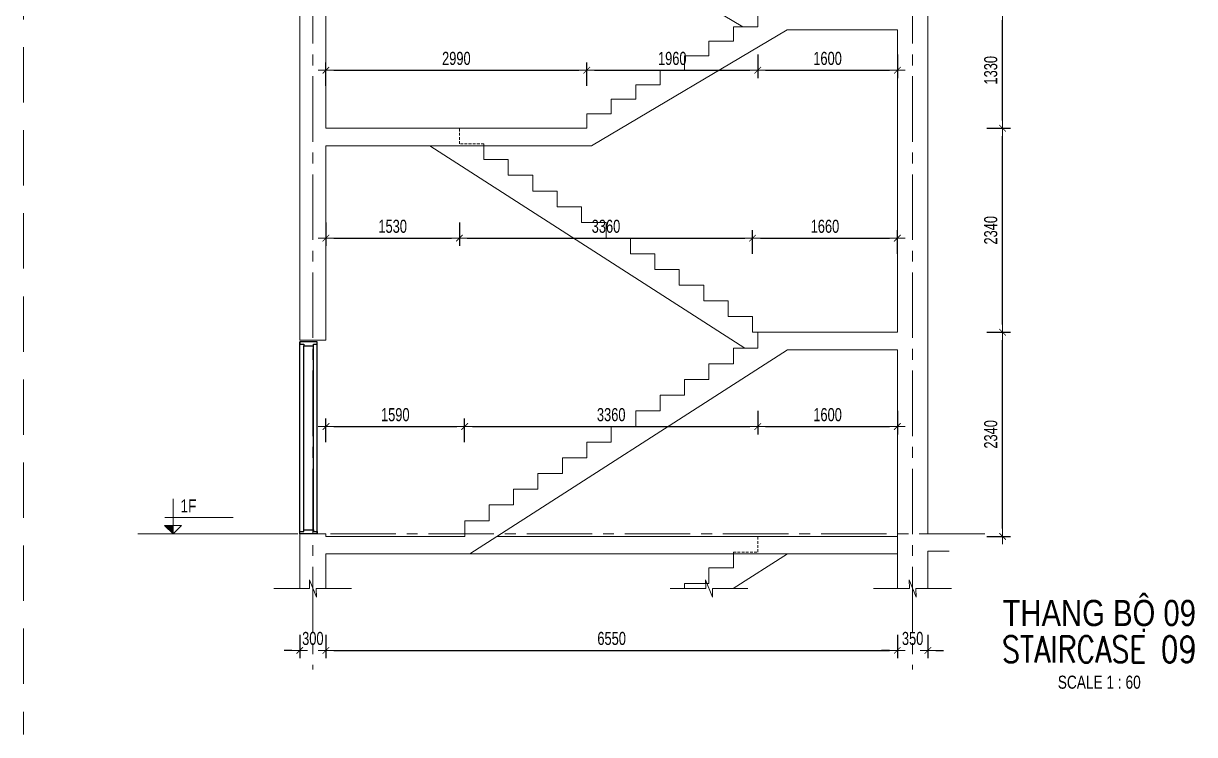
# Model space of a CAD drawing. Header units: millimetres. Extents: x -179076 to 152218, y -28646 to 38481.
# Drawn here: x 126039 to 139464, y -28646 to -20492 of the extents above; entities that cross this region are included whole.
import ezdxf
from ezdxf.enums import TextEntityAlignment as Align

# ---------------------------------------------------------------- set-up
doc = ezdxf.new("R2010")
doc.units = ezdxf.units.MM
doc.linetypes.add('CENTER2', pattern=[1.125, 0.75, -0.125, 0.125, -0.125])
doc.linetypes.add('HIDDEN2', pattern=[4.7625, 3.175, -1.5875])
doc.layers.get('Defpoints').update_dxf_attribs({"color": 151, "lineweight": 9})
doc.layers.add('A-DOOR', color=4, linetype='Continuous')
doc.layers.add('DOOR', color=4, linetype='Continuous')
for name, color, linetype, lineweight in [('NDC_S_ANNO', 7, 'Continuous', 20), ('NDC_S_AXIS', 5, 'CENTER2', 13), ('NDC_S_CONTINUOUS', 3, 'Continuous', 20), ('NDC_S_DIM', 1, 'Continuous', 15), ('NDC_S_ENG TITLE', 3, 'Continuous', 20), ('NDC_S_HIDDEN', 8, 'HIDDEN2', 13), ('NDC_S_SLAB', 2, 'Continuous', 20), ('NDC_S_SYMBOL', 1, 'Continuous', 15), ('NDC_S_TEXT SYMBOL', 7, 'Continuous', 20), ('NDC_S_VN TEXT', 7, 'Continuous', 20), ('NDC_S_VN TITLE', 6, 'Continuous', 35)]:
    doc.layers.add(name, color=color, linetype=linetype, lineweight=lineweight)
doc.styles.add('NDC_ANNO', font='', dxfattribs={"width": 0.8})
doc.styles.add('NDC_DIM', font='', dxfattribs={"width": 0.75})
doc.styles.add('NDC_EN TXT', font='romans.shx', dxfattribs={"width": 0.8})
doc.styles.add('NDC_VIE TXT', font='arial.ttf', dxfattribs={"width": 0.8})
doc.styles.get('NDC_ANNO').set_extended_font_data('Dotum')
doc.styles.get('NDC_DIM').set_extended_font_data('Dotum')
doc.dimstyles.new('NDC_dim_60', dxfattribs={"dimscale": 60, "dimtxt": 2.5, "dimasz": 1.5, "dimexe": 1.5, "dimexo": 2.5, "dimgap": 1, "dimtad": 1, "dimdec": 0, "dimzin": 0, "dimdsep": 46, "dimtxsty": 'NDC_DIM', "dimblk": 'DIMMARK', "dimcen": 0.09, "dimdle": 1.2, "dimclrd": 1, "dimclre": 1, "dimclrt": 3, "dimadec": 0, "dimazin": 0, "dimtfac": 1, "dimtdec": 0, "dimtix": 1, "dimtofl": 0, "dimtmove": 0, "dimatfit": 3, "dimfxl": 3, "dimfxlon": 1, "dimtolj": 1, "dimtzin": 0, "dimarcsym": 0})

# ---------------------------------------------------------------- blocks, each defined once
blk = doc.blocks.new('X-SECTION-2$0$X-SEC-DOO2')
at = {"layer": 'A-DOOR'}
for p, q in [((41976, 101972), (41976, 104172)), ((42021, 102017), (42021, 104127)), ((42131, 102017), (42131, 104127)), ((42176, 101972), (42176, 104172))]:
    blk.add_line(p, q, dxfattribs=at)
for points in [[(41976, 104172), (41976, 104147), (42021, 104147), (42021, 104127), (42131, 104127), (42131, 104147), (42176, 104147), (42176, 104172)], [(41976, 101972), (41976, 101997), (42021, 101997), (42021, 102017), (42131, 102017), (42131, 101997), (42176, 101997), (42176, 101972)]]:
    blk.add_lwpolyline(points, close=True, dxfattribs=at)
at = {"layer": 'Defpoints'}
blk.add_line((41976, 104192), (42176, 104192), dxfattribs=at)
blk = doc.blocks.new('kata_block_CT')
at = {"layer": 'NDC_S_ANNO'}
blk.add_hatch(color=3, dxfattribs=at).paths.add_polyline_path([(0, 1.6), (-1.61, 1.6), (0, 0)])
at = {"layer": 'NDC_S_ANNO', "ltscale": 50}
h = blk.add_hatch(dxfattribs=at)
h.set_pattern_fill('ANSI31', color=256, scale=1.406, style=0)
h.paths.add_polyline_path([(0, 1.6), (0, 0), (1.61, 1.6)])
for p, q in [((-1.59, 3.14), (11.47, 3.14)), ((11.56, 0), (-1.64, 0))]:
    blk.add_line(p, q, dxfattribs=at)
for points in [[(0, 6.69), (0, 0)], [(0, 0), (-1.61, 1.6), (0, 1.6)], [(0, 0), (1.61, 1.6), (0, 1.6)]]:
    blk.add_lwpolyline(points, dxfattribs=at)
at = {"layer": 'NDC_S_ANNO', "color": 8, "ltscale": 50}
blk.add_lwpolyline([(0, 0), (-1.61, 1.6), (0, 1.6)], dxfattribs=at)
at = {"layer": 'NDC_S_TEXT SYMBOL', "color": 3, "style": 'NDC_ANNO', "width": 0.8}
blk.add_attdef('CT', (1.41, 4.07), '', height=2.5, dxfattribs=at)
blk = doc.blocks.new('DIMMARK')
at = {"layer": 'NDC_S_DIM', "color": 1}
blk.add_line((-1.5, 0), (1, 0), dxfattribs=at)
at = {"layer": 'NDC_S_DIM', "color": 2, "const_width": 0.1}
blk.add_lwpolyline([(-0.42, -0.42), (0.42, 0.42)], dxfattribs=at)
blk = doc.blocks.new('*D1035')
at = {"layer": 'Defpoints', "color": 0, "transparency": 16777216}
for p in [(131097, -25114), (129507, -26374), (131097, -26374)]:
    blk.add_point(p, dxfattribs=at)
at = {"layer": 'NDC_S_DIM', "color": 1, "lineweight": -2, "transparency": 16777216}
for p, q in [((129507, -25294), (129507, -25024)), ((131097, -25294), (131097, -25024)), ((129597, -25114), (131007, -25114))]:
    blk.add_line(p, q, dxfattribs=at)
at = {"layer": 'NDC_S_DIM', "color": 1, "lineweight": -2, "transparency": 16777216, "xscale": 90, "yscale": 90, "zscale": 90, "rotation": 180}
blk.add_blockref('DIMMARK', (129507, -25114), dxfattribs=at)
at = {"layer": 'NDC_S_DIM', "color": 1, "lineweight": -2, "transparency": 16777216, "xscale": 90, "yscale": 90, "zscale": 90}
blk.add_blockref('DIMMARK', (131097, -25114), dxfattribs=at)
at = {"layer": 'NDC_S_DIM', "color": 3, "transparency": 16777216, "insert": (130302, -24979), "char_height": 150, "attachment_point": 5, "style": 'NDC_DIM'}
blk.add_mtext('\\A1;1590', dxfattribs=at)
blk = doc.blocks.new('*D1036')
at = {"layer": 'Defpoints', "color": 0, "transparency": 16777216}
for p in [(134457, -24214), (134457, -25114), (131097, -26374)]:
    blk.add_point(p, dxfattribs=at)
at = {"layer": 'NDC_S_DIM', "color": 1, "lineweight": -2, "transparency": 16777216}
for p, q in [((134457, -24934), (134457, -25204)), ((131097, -25294), (131097, -25024)), ((131187, -25114), (134367, -25114))]:
    blk.add_line(p, q, dxfattribs=at)
at = {"layer": 'NDC_S_DIM', "color": 1, "lineweight": -2, "transparency": 16777216, "xscale": 90, "yscale": 90, "zscale": 90, "rotation": 180}
blk.add_blockref('DIMMARK', (131097, -25114), dxfattribs=at)
at = {"layer": 'NDC_S_DIM', "color": 1, "lineweight": -2, "transparency": 16777216, "xscale": 90, "yscale": 90, "zscale": 90}
blk.add_blockref('DIMMARK', (134457, -25114), dxfattribs=at)
at = {"layer": 'NDC_S_DIM', "color": 3, "transparency": 16777216, "insert": (132777, -24979), "char_height": 150, "attachment_point": 5, "style": 'NDC_DIM'}
blk.add_mtext('\\A1;3360', dxfattribs=at)
blk = doc.blocks.new('*D1037')
at = {"layer": 'Defpoints', "color": 0, "transparency": 16777216}
for p in [(134457, -24214), (136057, -24234), (136057, -25114)]:
    blk.add_point(p, dxfattribs=at)
at = {"layer": 'NDC_S_DIM', "color": 1, "lineweight": -2, "transparency": 16777216}
for p, q in [((134457, -24934), (134457, -25204)), ((136057, -24934), (136057, -25204)), ((134547, -25114), (135967, -25114))]:
    blk.add_line(p, q, dxfattribs=at)
at = {"layer": 'NDC_S_DIM', "color": 1, "lineweight": -2, "transparency": 16777216, "xscale": 90, "yscale": 90, "zscale": 90, "rotation": 180}
blk.add_blockref('DIMMARK', (134457, -25114), dxfattribs=at)
at = {"layer": 'NDC_S_DIM', "color": 1, "lineweight": -2, "transparency": 16777216, "xscale": 90, "yscale": 90, "zscale": 90}
blk.add_blockref('DIMMARK', (136057, -25114), dxfattribs=at)
at = {"layer": 'NDC_S_DIM', "color": 3, "transparency": 16777216, "insert": (135257, -24979), "char_height": 150, "attachment_point": 5, "style": 'NDC_DIM'}
blk.add_mtext('\\A1;1600', dxfattribs=at)
blk = doc.blocks.new('*D1038')
at = {"layer": 'Defpoints', "color": 0, "transparency": 16777216}
for p in [(129507, -21694), (131037, -21694), (131037, -22954)]:
    blk.add_point(p, dxfattribs=at)
at = {"layer": 'NDC_S_DIM', "color": 1, "lineweight": -2, "transparency": 16777216}
for p, q in [((129507, -22774), (129507, -23044)), ((131037, -22774), (131037, -23044)), ((129597, -22954), (130947, -22954))]:
    blk.add_line(p, q, dxfattribs=at)
at = {"layer": 'NDC_S_DIM', "color": 1, "lineweight": -2, "transparency": 16777216, "xscale": 90, "yscale": 90, "zscale": 90, "rotation": 180}
blk.add_blockref('DIMMARK', (129507, -22954), dxfattribs=at)
at = {"layer": 'NDC_S_DIM', "color": 1, "lineweight": -2, "transparency": 16777216, "xscale": 90, "yscale": 90, "zscale": 90}
blk.add_blockref('DIMMARK', (131037, -22954), dxfattribs=at)
at = {"layer": 'NDC_S_DIM', "color": 3, "transparency": 16777216, "insert": (130272, -22819), "char_height": 150, "attachment_point": 5, "style": 'NDC_DIM'}
blk.add_mtext('\\A1;1530', dxfattribs=at)
blk = doc.blocks.new('*D1039')
at = {"layer": 'Defpoints', "color": 0, "transparency": 16777216}
for p in [(131037, -21694), (134397, -22954), (134397, -24034)]:
    blk.add_point(p, dxfattribs=at)
at = {"layer": 'NDC_S_DIM', "color": 1, "lineweight": -2, "transparency": 16777216}
for p, q in [((131037, -22774), (131037, -23044)), ((131127, -22954), (134307, -22954)), ((134397, -23134), (134397, -22864))]:
    blk.add_line(p, q, dxfattribs=at)
at = {"layer": 'NDC_S_DIM', "color": 1, "lineweight": -2, "transparency": 16777216, "xscale": 90, "yscale": 90, "zscale": 90, "rotation": 180}
blk.add_blockref('DIMMARK', (131037, -22954), dxfattribs=at)
at = {"layer": 'NDC_S_DIM', "color": 1, "lineweight": -2, "transparency": 16777216, "xscale": 90, "yscale": 90, "zscale": 90}
blk.add_blockref('DIMMARK', (134397, -22954), dxfattribs=at)
at = {"layer": 'NDC_S_DIM', "color": 3, "transparency": 16777216, "insert": (132717, -22819), "char_height": 150, "attachment_point": 5, "style": 'NDC_DIM'}
blk.add_mtext('\\A1;3360', dxfattribs=at)
blk = doc.blocks.new('*D1040')
at = {"layer": 'Defpoints', "color": 0, "transparency": 16777216}
for p in [(136057, -22954), (134397, -24034), (136057, -24034)]:
    blk.add_point(p, dxfattribs=at)
at = {"layer": 'NDC_S_DIM', "color": 1, "lineweight": -2, "transparency": 16777216}
for p, q in [((134397, -23134), (134397, -22864)), ((134487, -22954), (135967, -22954)), ((136057, -23134), (136057, -22864))]:
    blk.add_line(p, q, dxfattribs=at)
at = {"layer": 'NDC_S_DIM', "color": 1, "lineweight": -2, "transparency": 16777216, "xscale": 90, "yscale": 90, "zscale": 90, "rotation": 180}
blk.add_blockref('DIMMARK', (134397, -22954), dxfattribs=at)
at = {"layer": 'NDC_S_DIM', "color": 1, "lineweight": -2, "transparency": 16777216, "xscale": 90, "yscale": 90, "zscale": 90}
blk.add_blockref('DIMMARK', (136057, -22954), dxfattribs=at)
at = {"layer": 'NDC_S_DIM', "color": 3, "transparency": 16777216, "insert": (135227, -22819), "char_height": 150, "attachment_point": 5, "style": 'NDC_DIM'}
blk.add_mtext('\\A1;1660', dxfattribs=at)
blk = doc.blocks.new('*D1041')
at = {"layer": 'Defpoints', "color": 0, "transparency": 16777216}
for p in [(132497, -21029), (129507, -21694), (132497, -21694)]:
    blk.add_point(p, dxfattribs=at)
at = {"layer": 'NDC_S_DIM', "color": 1, "lineweight": -2, "transparency": 16777216}
for p, q in [((129507, -21209), (129507, -20939)), ((132497, -21209), (132497, -20939)), ((129597, -21029), (132407, -21029))]:
    blk.add_line(p, q, dxfattribs=at)
at = {"layer": 'NDC_S_DIM', "color": 1, "lineweight": -2, "transparency": 16777216, "xscale": 90, "yscale": 90, "zscale": 90, "rotation": 180}
blk.add_blockref('DIMMARK', (129507, -21029), dxfattribs=at)
at = {"layer": 'NDC_S_DIM', "color": 1, "lineweight": -2, "transparency": 16777216, "xscale": 90, "yscale": 90, "zscale": 90}
blk.add_blockref('DIMMARK', (132497, -21029), dxfattribs=at)
at = {"layer": 'NDC_S_DIM', "color": 3, "transparency": 16777216, "insert": (131002, -20894), "char_height": 150, "attachment_point": 5, "style": 'NDC_DIM'}
blk.add_mtext('\\A1;2990', dxfattribs=at)
blk = doc.blocks.new('*D1042')
at = {"layer": 'Defpoints', "color": 0, "transparency": 16777216}
for p in [(134457, -20530), (134457, -21029), (132497, -21694)]:
    blk.add_point(p, dxfattribs=at)
at = {"layer": 'NDC_S_DIM', "color": 1, "lineweight": -2, "transparency": 16777216}
for p, q in [((132497, -21209), (132497, -20939)), ((134457, -20849), (134457, -21119)), ((132587, -21029), (134367, -21029))]:
    blk.add_line(p, q, dxfattribs=at)
at = {"layer": 'NDC_S_DIM', "color": 1, "lineweight": -2, "transparency": 16777216, "xscale": 90, "yscale": 90, "zscale": 90, "rotation": 180}
blk.add_blockref('DIMMARK', (132497, -21029), dxfattribs=at)
at = {"layer": 'NDC_S_DIM', "color": 1, "lineweight": -2, "transparency": 16777216, "xscale": 90, "yscale": 90, "zscale": 90}
blk.add_blockref('DIMMARK', (134457, -21029), dxfattribs=at)
at = {"layer": 'NDC_S_DIM', "color": 3, "transparency": 16777216, "insert": (133477, -20894), "char_height": 150, "attachment_point": 5, "style": 'NDC_DIM'}
blk.add_mtext('\\A1;1960', dxfattribs=at)
blk = doc.blocks.new('*D1043')
at = {"layer": 'Defpoints', "color": 0, "transparency": 16777216}
for p in [(134457, -20530), (136057, -20564), (136057, -21029)]:
    blk.add_point(p, dxfattribs=at)
at = {"layer": 'NDC_S_DIM', "color": 1, "lineweight": -2, "transparency": 16777216}
for p, q in [((134457, -20849), (134457, -21119)), ((136057, -20849), (136057, -21119)), ((134547, -21029), (135967, -21029))]:
    blk.add_line(p, q, dxfattribs=at)
at = {"layer": 'NDC_S_DIM', "color": 1, "lineweight": -2, "transparency": 16777216, "xscale": 90, "yscale": 90, "zscale": 90, "rotation": 180}
blk.add_blockref('DIMMARK', (134457, -21029), dxfattribs=at)
at = {"layer": 'NDC_S_DIM', "color": 1, "lineweight": -2, "transparency": 16777216, "xscale": 90, "yscale": 90, "zscale": 90}
blk.add_blockref('DIMMARK', (136057, -21029), dxfattribs=at)
at = {"layer": 'NDC_S_DIM', "color": 3, "transparency": 16777216, "insert": (135257, -20894), "char_height": 150, "attachment_point": 5, "style": 'NDC_DIM'}
blk.add_mtext('\\A1;1600', dxfattribs=at)
blk = doc.blocks.new('Drawing name_symbol')
at = {"layer": 'NDC_S_ENG TITLE', "style": 'NDC_EN TXT', "width": 0.8}
blk.add_attdef('SECTDET1', text='', height=5, dxfattribs=at).set_placement((0, 1.01), align=Align.CENTER)
at = {"layer": 'NDC_S_TEXT SYMBOL', "lineweight": 25, "style": 'NDC_ANNO', "width": 0.8}
blk.add_attdef('SSCALE', text='', height=2.5, dxfattribs=at).set_placement((0, -4), align=Align.CENTER)
at = {"layer": 'NDC_S_VN TITLE', "style": 'NDC_VIE TXT', "width": 0.8}
blk.add_attdef('SECTDET2', text='', height=5, dxfattribs=at).set_placement((0, 7.97), align=Align.CENTER)
blk = doc.blocks.new('*D1027')
at = {"layer": 'Defpoints', "color": 0, "transparency": 16777216}
for p in [(129207, -26344), (129507, -26574), (129507, -27681)]:
    blk.add_point(p, dxfattribs=at)
at = {"layer": 'NDC_S_DIM', "color": 1, "lineweight": -2, "transparency": 16777216}
for p, q in [((129207, -27501), (129207, -27771)), ((129507, -27501), (129507, -27771)), ((129117, -27681), (129027, -27681)), ((129597, -27681), (129687, -27681))]:
    blk.add_line(p, q, dxfattribs=at)
at = {"layer": 'NDC_S_DIM', "color": 1, "lineweight": -2, "transparency": 16777216, "xscale": 90, "yscale": 90, "zscale": 90}
blk.add_blockref('DIMMARK', (129207, -27681), dxfattribs=at)
at = {"layer": 'NDC_S_DIM', "color": 1, "lineweight": -2, "transparency": 16777216, "xscale": 90, "yscale": 90, "zscale": 90, "rotation": 180}
blk.add_blockref('DIMMARK', (129507, -27681), dxfattribs=at)
at = {"layer": 'NDC_S_DIM', "color": 3, "transparency": 16777216, "insert": (129357, -27545), "char_height": 150, "attachment_point": 5, "style": 'NDC_DIM'}
blk.add_mtext('\\A1;300', dxfattribs=at)
blk = doc.blocks.new('*D1028')
at = {"layer": 'Defpoints', "color": 0, "transparency": 16777216}
for p in [(129507, -26574), (136057, -26972), (136057, -27681)]:
    blk.add_point(p, dxfattribs=at)
at = {"layer": 'NDC_S_DIM', "color": 1, "lineweight": -2, "transparency": 16777216}
for p, q in [((129507, -27501), (129507, -27771)), ((136057, -27501), (136057, -27771)), ((129597, -27681), (135967, -27681))]:
    blk.add_line(p, q, dxfattribs=at)
at = {"layer": 'NDC_S_DIM', "color": 1, "lineweight": -2, "transparency": 16777216, "xscale": 90, "yscale": 90, "zscale": 90, "rotation": 180}
blk.add_blockref('DIMMARK', (129507, -27681), dxfattribs=at)
at = {"layer": 'NDC_S_DIM', "color": 1, "lineweight": -2, "transparency": 16777216, "xscale": 90, "yscale": 90, "zscale": 90}
blk.add_blockref('DIMMARK', (136057, -27681), dxfattribs=at)
at = {"layer": 'NDC_S_DIM', "color": 3, "transparency": 16777216, "insert": (132782, -27545), "char_height": 150, "attachment_point": 5, "style": 'NDC_DIM'}
blk.add_mtext('\\A1;6550', dxfattribs=at)
blk = doc.blocks.new('*D1029')
at = {"layer": 'Defpoints', "color": 0, "transparency": 16777216}
for p in [(136057, -26972), (136407, -26972), (136407, -27681)]:
    blk.add_point(p, dxfattribs=at)
at = {"layer": 'NDC_S_DIM', "color": 1, "lineweight": -2, "transparency": 16777216}
for p, q in [((136057, -27501), (136057, -27771)), ((136407, -27501), (136407, -27771)), ((135967, -27681), (135877, -27681)), ((136497, -27681), (136587, -27681))]:
    blk.add_line(p, q, dxfattribs=at)
at = {"layer": 'NDC_S_DIM', "color": 1, "lineweight": -2, "transparency": 16777216, "xscale": 90, "yscale": 90, "zscale": 90}
blk.add_blockref('DIMMARK', (136057, -27681), dxfattribs=at)
at = {"layer": 'NDC_S_DIM', "color": 1, "lineweight": -2, "transparency": 16777216, "xscale": 90, "yscale": 90, "zscale": 90, "rotation": 180}
blk.add_blockref('DIMMARK', (136407, -27681), dxfattribs=at)
at = {"layer": 'NDC_S_DIM', "color": 3, "transparency": 16777216, "insert": (136232, -27545), "char_height": 150, "attachment_point": 5, "style": 'NDC_DIM'}
blk.add_mtext('\\A1;350', dxfattribs=at)
blk = doc.blocks.new('*D1298')
at = {"layer": 'Defpoints', "color": 0, "transparency": 16777216}
for p in [(134397, -24034), (137263, -24034), (131097, -26374)]:
    blk.add_point(p, dxfattribs=at)
at = {"layer": 'NDC_S_DIM', "color": 1, "lineweight": -2, "transparency": 16777216}
for p, q in [((137083, -24034), (137353, -24034)), ((137263, -26284), (137263, -24124)), ((137083, -26374), (137353, -26374))]:
    blk.add_line(p, q, dxfattribs=at)
at = {"layer": 'NDC_S_DIM', "color": 1, "lineweight": -2, "transparency": 16777216, "xscale": 90, "yscale": 90, "zscale": 90}
for p, rotation in [((137263, -24034), 90), ((137263, -26374), 270)]:
    blk.add_blockref('DIMMARK', p, dxfattribs=dict(at, rotation=rotation))
at = {"layer": 'NDC_S_DIM', "color": 3, "transparency": 16777216, "insert": (137128, -25204), "char_height": 150, "attachment_point": 5, "rotation": 90, "style": 'NDC_DIM'}
blk.add_mtext('\\A1;2340', dxfattribs=at)
blk = doc.blocks.new('*D1299')
at = {"layer": 'Defpoints', "color": 0, "transparency": 16777216}
for p in [(132497, -21694), (137263, -21694), (134397, -24034)]:
    blk.add_point(p, dxfattribs=at)
at = {"layer": 'NDC_S_DIM', "color": 1, "lineweight": -2, "transparency": 16777216}
for p, q in [((137083, -21694), (137353, -21694)), ((137263, -23944), (137263, -21784)), ((137083, -24034), (137353, -24034))]:
    blk.add_line(p, q, dxfattribs=at)
at = {"layer": 'NDC_S_DIM', "color": 1, "lineweight": -2, "transparency": 16777216, "xscale": 90, "yscale": 90, "zscale": 90}
for p, rotation in [((137263, -21694), 90), ((137263, -24034), 270)]:
    blk.add_blockref('DIMMARK', p, dxfattribs=dict(at, rotation=rotation))
at = {"layer": 'NDC_S_DIM', "color": 3, "transparency": 16777216, "insert": (137128, -22864), "char_height": 150, "attachment_point": 5, "rotation": 90, "style": 'NDC_DIM'}
blk.add_mtext('\\A1;2340', dxfattribs=at)
blk = doc.blocks.new('*D1300')
at = {"layer": 'Defpoints', "color": 0, "transparency": 16777216}
for p in [(134397, -20364), (137263, -20364), (132497, -21694)]:
    blk.add_point(p, dxfattribs=at)
at = {"layer": 'NDC_S_DIM', "color": 1, "lineweight": -2, "transparency": 16777216}
for p, q in [((137083, -20364), (137353, -20364)), ((137263, -21604), (137263, -20454)), ((137083, -21694), (137353, -21694))]:
    blk.add_line(p, q, dxfattribs=at)
at = {"layer": 'NDC_S_DIM', "color": 1, "lineweight": -2, "transparency": 16777216, "xscale": 90, "yscale": 90, "zscale": 90}
for p, rotation in [((137263, -20364), 90), ((137263, -21694), 270)]:
    blk.add_blockref('DIMMARK', p, dxfattribs=dict(at, rotation=rotation))
at = {"layer": 'NDC_S_DIM', "color": 3, "transparency": 16777216, "insert": (137128, -21029), "char_height": 150, "attachment_point": 5, "rotation": 90, "style": 'NDC_DIM'}
blk.add_mtext('\\A1;1330', dxfattribs=at)

msp = doc.modelspace()

# ---------------------------------------------------------------- linework, layer by layer
at = {"layer": 'NDC_S_AXIS', "ltscale": 1000}
for p, q in [((129357.4, 4776.6), (129357.4, -27900.1)), ((136232.4, 4776.6), (136232.4, -27900.1)), ((137058.3, -26343.8), (127350.6, -26343.8))]:
    msp.add_line(p, q, dxfattribs=at)
at = {"layer": 'NDC_S_CONTINUOUS'}
for p, q in [((134285.7, -20530), (132102.5, -19233.8)), ((134307.6, -24213.8), (130698.7, -21893.8)), ((131467.3, -26373.8), (136057.4, -26373.8)), ((131152.5, -26573.8), (136057.4, -26573.8)), ((134176.7, -26972), (134796.2, -26573.8))]:
    msp.add_line(p, q, dxfattribs=at)
for points in [[(134457.4, -24033.8), (134397.4, -24033.8), (134397.4, -23853.8), (134117.4, -23853.8), (134117.4, -23673.8), (133837.4, -23673.8), (133837.4, -23493.8), (133557.4, -23493.8), (133557.4, -23313.8), (133277.4, -23313.8), (133277.4, -23133.8), (132997.4, -23133.8), (132997.4, -22953.8), (132717.4, -22953.8), (132717.4, -22773.8), (132437.4, -22773.8), (132437.4, -22593.8), (132157.4, -22593.8), (132157.4, -22413.8), (131877.4, -22413.8), (131877.4, -22233.8), (131597.4, -22233.8), (131597.4, -22053.8), (131317.4, -22053.8), (131317.4, -21893.8)], [(133617.4, -26972), (133617.4, -26913.8), (133897.4, -26913.8), (133897.4, -26733.8), (134177.4, -26733.8), (134177.4, -26573.8)]]:
    msp.add_lwpolyline(points, dxfattribs=at)
at = {"layer": 'NDC_S_HIDDEN', "ltscale": 200}
msp.add_line((126039.4, 4953.6), (126039.4, -28646.4), dxfattribs=at)
at = {"layer": 'NDC_S_HIDDEN', "ltscale": 10}
for points in [[(131317.4, -21893.8), (131317.4, -21873.8), (131037.4, -21873.8), (131037.4, -21693.8)], [(134177.4, -26573.8), (134177.4, -26553.8), (134457.4, -26553.8), (134457.4, -26373.8)]]:
    msp.add_lwpolyline(points, dxfattribs=at)
at = {"layer": 'NDC_S_SLAB'}
for p, q in [((129207.4, -16573.8), (129207.4, -24123.8)), ((136407.4, -16613.8), (136407.4, -26343.8)), ((129507.4, -19233.8), (129507.4, -21693.8)), ((136057.4, -20563.8), (136057.4, -24033.8)), ((129507.4, -21893.8), (129507.4, -24123.8)), ((129207.4, -24123.8), (129507.4, -24123.8)), ((136057.4, -24233.8), (136057.4, -26972)), ((129207.4, -26343.8), (129207.4, -26972)), ((129507.4, -26343.8), (129207.4, -26343.8)), ((129507.4, -26343.8), (129507.4, -26373.8)), ((136652.5, -26343.8), (136407.4, -26343.8)), ((129507.4, -26573.8), (129507.4, -26972)), ((136407.4, -26543.8), (136407.4, -26972)), ((136652.5, -26543.8), (136407.4, -26543.8))]:
    msp.add_line(p, q, dxfattribs=at)
for points in [[(129507.4, -21693.8), (132497.4, -21693.8), (132497.4, -21527.5), (132777.4, -21527.5), (132777.4, -21361.3), (133057.4, -21361.3), (133057.4, -21195), (133337.4, -21195), (133337.4, -21028.8), (133617.4, -21028.8), (133617.4, -20862.5), (133897.4, -20862.5), (133897.4, -20696.3), (134177.4, -20696.3), (134177.4, -20530), (134457.4, -20530), (134457.4, -20363.8), (136057.4, -20363.8)], [(129507.4, -21893.8), (132552.3, -21893.8), (134792.3, -20563.8), (136057.4, -20563.8)], [(131097.4, -26373.8), (131097.4, -26193.8), (131377.4, -26193.8), (131377.4, -26013.8), (131657.4, -26013.8), (131657.4, -25833.8), (131937.4, -25833.8), (131937.4, -25653.8), (132217.4, -25653.8), (132217.4, -25473.8), (132497.4, -25473.8), (132497.4, -25293.8), (132777.4, -25293.8), (132777.4, -25113.8), (133057.4, -25113.8), (133057.4, -24933.8), (133337.4, -24933.8), (133337.4, -24753.8), (133617.4, -24753.8), (133617.4, -24573.8), (133897.4, -24573.8), (133897.4, -24393.8), (134177.4, -24393.8), (134177.4, -24213.8), (134457.4, -24213.8), (134457.4, -24033.8), (136057.4, -24033.8)], [(129507.4, -26573.8), (131156.2, -26573.8), (134796.2, -24233.8), (136057.4, -24233.8)], [(129507.4, -26373.8), (131097.4, -26373.8)]]:
    msp.add_lwpolyline(points, dxfattribs=at)
at = {"layer": 'NDC_S_SYMBOL'}
for points in [[(128910, -26972), (129319.6, -26972), (129317.4, -26872), (129397.4, -27072), (129395.3, -26972), (129801.5, -26972)], [(133451.1, -26972), (133860.7, -26972), (133858.6, -26872), (133938.6, -27072), (133936.4, -26972), (134342.7, -26972)], [(135785, -26972), (136194.6, -26972), (136192.4, -26872), (136272.4, -27072), (136270.3, -26972), (136676.5, -26972)]]:
    msp.add_lwpolyline(points, dxfattribs=at)

# ---------------------------------------------------------------- block references
at = {"layer": 'DOOR'}
msp.add_blockref('X-SECTION-2$0$X-SEC-DOO2', (87231.8, -128315.6), dxfattribs=at)
at = {"layer": 'NDC_S_ANNO', "xscale": 60, "yscale": 60, "zscale": 60}
msp.add_blockref('Drawing name_symbol', (138371.3, -27880.4), dxfattribs=at).add_auto_attribs({'SECTDET1': 'STAIRCASE 09', 'SECTDET2': 'THANG BỘ 09', 'SSCALE': 'SCALE 1 : 60'})
at = {"layer": 'NDC_S_VN TEXT', "xscale": 60, "yscale": 60, "zscale": 60}
msp.add_blockref('kata_block_CT', (127754.8, -26343.8), dxfattribs=at).add_auto_attribs({'CT': '1F'})

# ---------------------------------------------------------------- dimensions: what is measured, and where the dimension line sits
at = {"layer": 'NDC_S_DIM'}
for base, p1, p2, picture, middle in [((137263.2, -20363.8), (132497.4, -21693.8), (134397.4, -20363.8), '*D1300', (137128.1, -21028.8)), ((137263.2, -21693.8), (134397.4, -24033.8), (132497.4, -21693.8), '*D1299', (137128.1, -22863.8))]:
    dim = msp.add_linear_dim(base=base, p1=p1, p2=p2, angle=90, dimstyle='NDC_dim_60', override={"dimtmove": 1}, dxfattribs=at)
    dim.commit()
    dim.dimension.update_dxf_attribs({"geometry": picture, "text_midpoint": middle})
for base, p1, p2, picture, middle in [((134457.4, -21028.8), (132497.4, -21693.8), (134457.4, -20530), '*D1042', (133477.4, -20893.7)), ((136057.4, -21028.8), (134457.4, -20530), (136057.4, -20563.8), '*D1043', (135257.4, -20893.7)), ((134397.4, -22953.8), (131037.4, -21693.8), (134397.4, -24033.8), '*D1039', (132717.4, -22818.7)), ((136057.4, -22953.8), (134397.4, -24033.8), (136057.4, -24033.8), '*D1040', (135227.4, -22818.7)), ((134457.4, -25113.8), (131097.4, -26373.8), (134457.4, -24213.8), '*D1036', (132777.4, -24978.7)), ((136057.4, -25113.8), (134457.4, -24213.8), (136057.4, -24233.8), '*D1037', (135257.4, -24978.7)), ((136057.4, -27680.6), (129507.4, -26573.8), (136057.4, -26972), '*D1028', (132782.4, -27545.5)), ((136407.4, -27680.6), (136057.4, -26972), (136407.4, -26972), '*D1029', (136232.4, -27545.5))]:
    dim = msp.add_linear_dim(base=base, p1=p1, p2=p2, dimstyle='NDC_dim_60', override={"dimtmove": 1}, dxfattribs=at)
    dim.commit()
    dim.dimension.update_dxf_attribs({"geometry": picture, "text_midpoint": middle})
for base, p1, p2, picture, middle in [((132497.4, -21028.8), (129507.4, -21693.8), (132497.4, -21693.8), '*D1041', (131002.4, -20893.7)), ((131037.4, -22953.8), (129507.4, -21693.8), (131037.4, -21693.8), '*D1038', (130272.4, -22818.7)), ((131097.4, -25113.8), (129507.4, -26373.8), (131097.4, -26373.8), '*D1035', (130302.4, -24978.7)), ((129507.4, -27680.6), (129207.4, -26343.8), (129507.4, -26573.8), '*D1027', (129357.4, -27545.5))]:
    dim = msp.add_linear_dim(base=base, p1=p1, p2=p2, dimstyle='NDC_dim_60', dxfattribs=at)
    dim.commit()
    dim.dimension.update_dxf_attribs({"geometry": picture, "text_midpoint": middle})
dim = msp.add_linear_dim(base=(137263.2, -24033.8), p1=(131097.4, -26373.8), p2=(134397.4, -24033.8), angle=90, dimstyle='NDC_dim_60', dxfattribs=at)
dim.commit()
dim.dimension.update_dxf_attribs({"geometry": '*D1298', "text_midpoint": (137128.1, -25203.8)})

doc.saveas('drawing.dxf')
